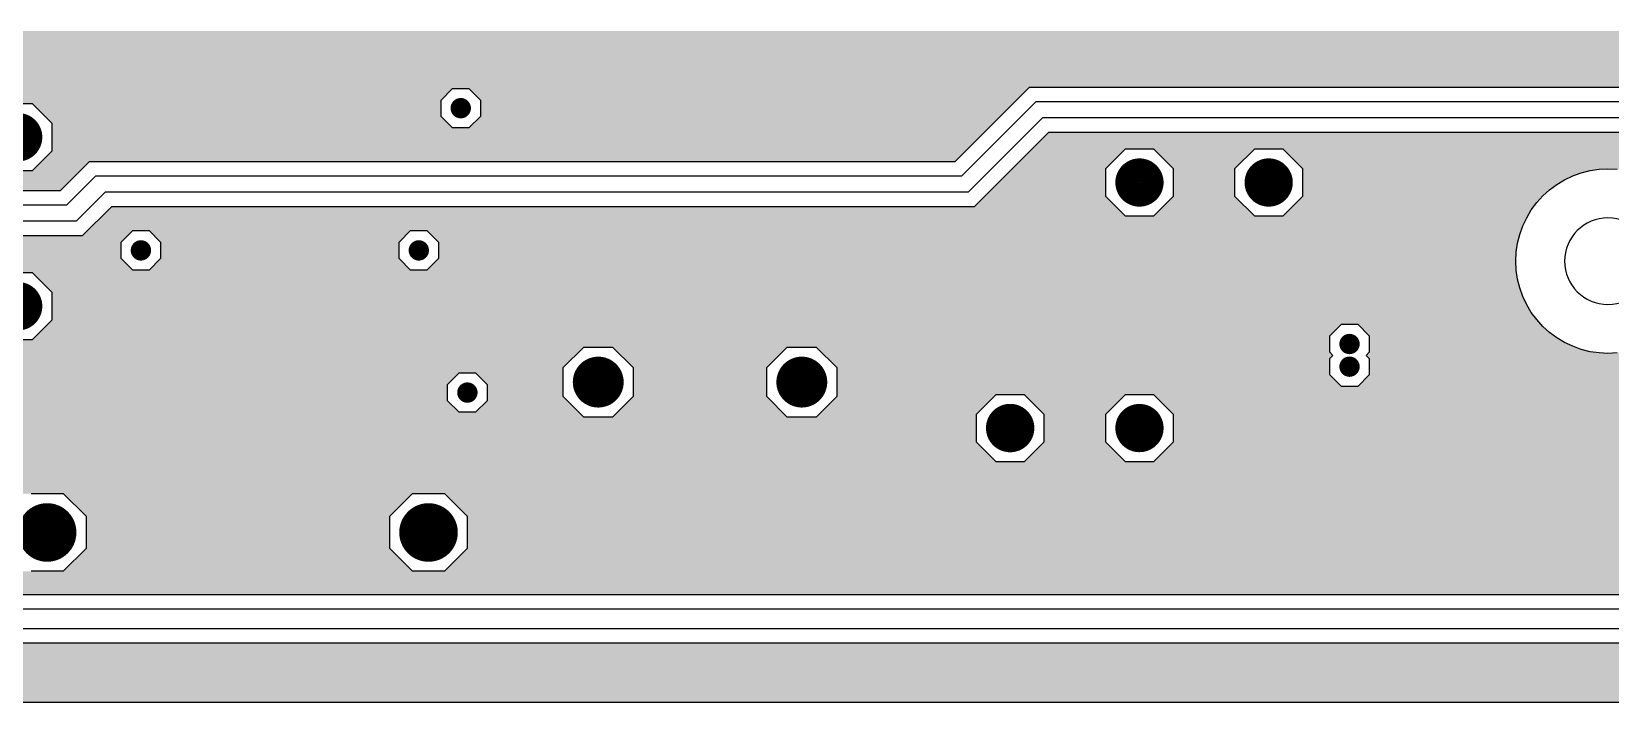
# Model space of a CAD drawing. Extents: x 295 to 953, y 10 to 290.
# Drawn here: x 591.1 to 693.4, y 91.3 to 134.8 of the extents above; entities that cross this region are included whole.
import ezdxf

# ---------------------------------------------------------------- set-up
doc = ezdxf.new("R2010")
doc.units = 0
doc.header["$LTSCALE"] = 5
doc.header["$MEASUREMENT"] = 0
doc.layers.get('0').update_dxf_attribs({"linetype": 'CONTINUOUS', "lineweight": 25})
doc.layers.add('L3-INT2_GBR', color=2, linetype='CONTINUOUS')

msp = doc.modelspace()

# ---------------------------------------------------------------- linework, layer by layer
at = {"color": 7}
for points, const_width in [([(619.23, 129.84, -1), (618.57, 129.84, -1)], 0.66), ([(590.98, 127.96, -1), (589.41, 127.96, -1)], 1.57), ([(663.69, 125.02, -1), (662.13, 125.02, -1)], 1.57), ([(672.07, 125.02, -1), (670.51, 125.02, -1)], 1.57), ([(598.49, 120.62, -1), (597.83, 120.62, -1)], 0.66), ([(616.51, 120.62, -1), (615.85, 120.62, -1)], 0.66), ([(590.98, 117, -1), (589.41, 117, -1)], 1.57), ([(676.86, 114.55, -1), (676.2, 114.55, -1)], 0.66), ([(628.64, 112.08, -1), (626.99, 112.08, -1)], 1.65), ([(641.84, 112.08, -1), (640.19, 112.08, -1)], 1.65), ([(676.86, 113.08, -1), (676.2, 113.08, -1)], 0.66), ([(619.66, 111.4, -1), (619, 111.4, -1)], 0.66), ([(655.31, 109.1, -1), (653.74, 109.1, -1)], 1.57), ([(663.69, 109.1, -1), (662.13, 109.1, -1)], 1.57), ([(593.03, 102.33, -1), (591.13, 102.33, -1)], 1.9), ([(617.76, 102.33, -1), (615.86, 102.33, -1)], 1.9)]:
    msp.add_lwpolyline(points, format="xyb", close=True, dxfattribs=dict(at, const_width=const_width))
at = {"layer": 'L3-INT2_GBR', "color": 7}
for p, q in [((617.62, 130.37), (618.37, 131.12)), ((618.37, 131.12), (619.43, 131.12)), ((619.43, 131.12), (620.18, 130.37)), ((650.97, 126.39), (655.79, 131.21)), ((655.79, 131.21), (720.94, 131.21)), ((589.29, 130.14), (591.1, 130.14)), ((591.1, 130.14), (592.38, 128.86)), ((617.62, 129.31), (617.62, 130.37)), ((620.18, 130.37), (620.18, 129.31)), ((651.37, 125.44), (656.19, 130.26)), ((720.55, 130.26), (656.19, 130.26)), ((618.37, 128.56), (617.62, 129.31)), ((620.18, 129.31), (619.43, 128.56)), ((651.8, 124.4), (656.62, 129.22)), ((720.12, 129.22), (656.62, 129.22)), ((592.38, 128.86), (592.38, 127.05)), ((619.43, 128.56), (618.37, 128.56)), ((657.02, 128.27), (652.2, 123.45)), ((719.72, 128.27), (657.02, 128.27)), ((592.38, 127.05), (591.1, 125.77)), ((660.72, 125.93), (662, 127.21)), ((662, 127.21), (663.81, 127.21)), ((663.81, 127.21), (665.1, 125.93)), ((669.1, 125.93), (670.39, 127.21)), ((670.39, 127.21), (672.2, 127.21)), ((672.2, 127.21), (673.48, 125.93)), ((592.95, 124.51), (594.83, 126.39)), ((594.83, 126.39), (650.97, 126.39)), ((660.72, 124.12), (660.72, 125.93)), ((665.1, 125.93), (665.1, 124.12)), ((669.1, 124.12), (669.1, 125.93)), ((673.48, 125.93), (673.48, 124.12)), ((591.1, 125.77), (589.29, 125.77)), ((593.34, 123.56), (595.22, 125.44)), ((651.37, 125.44), (595.22, 125.44)), ((689.97, 124.9), (690.47, 125.2)), ((690.47, 125.2), (691.01, 125.45)), ((691.01, 125.45), (691.56, 125.65)), ((691.56, 125.65), (692.13, 125.79)), ((692.13, 125.79), (692.71, 125.88)), ((692.71, 125.88), (693.29, 125.91)), ((693.29, 125.91), (693.88, 125.88)), ((563.56, 124.51), (592.95, 124.51)), ((593.97, 122.51), (595.85, 124.4)), ((651.8, 124.4), (595.85, 124.4)), ((662, 122.84), (660.72, 124.12)), ((665.1, 124.12), (663.81, 122.84)), ((670.39, 122.84), (669.1, 124.12)), ((673.48, 124.12), (672.2, 122.84)), ((688.67, 123.72), (689.06, 124.15)), ((689.06, 124.15), (689.5, 124.55)), ((689.5, 124.55), (689.97, 124.9)), ((593.34, 123.56), (563.16, 123.56)), ((596.25, 123.45), (594.36, 121.56)), ((652.2, 123.45), (596.25, 123.45)), ((688.02, 122.74), (688.32, 123.25)), ((688.32, 123.25), (688.67, 123.72)), ((593.97, 122.51), (562.53, 122.51)), ((596.88, 121.15), (597.63, 121.9)), ((597.63, 121.9), (598.69, 121.9)), ((598.69, 121.9), (599.44, 121.15)), ((614.9, 121.15), (615.65, 121.9)), ((615.65, 121.9), (616.71, 121.9)), ((616.71, 121.9), (617.46, 121.15)), ((663.81, 122.84), (662, 122.84)), ((672.2, 122.84), (670.39, 122.84)), ((687.57, 121.66), (687.77, 122.21)), ((687.77, 122.21), (688.02, 122.74)), ((594.36, 121.56), (562.14, 121.56)), ((596.88, 120.09), (596.88, 121.15)), ((599.44, 121.15), (599.44, 120.09)), ((614.9, 120.09), (614.9, 121.15)), ((617.46, 121.15), (617.46, 120.09)), ((687.34, 120.51), (687.43, 121.09)), ((687.43, 121.09), (687.57, 121.66)), ((597.63, 119.34), (596.88, 120.09)), ((599.44, 120.09), (598.69, 119.34)), ((615.65, 119.34), (614.9, 120.09)), ((617.46, 120.09), (616.71, 119.34)), ((687.31, 119.92), (687.34, 120.51)), ((687.34, 119.34), (687.31, 119.92)), ((589.29, 119.19), (591.1, 119.19)), ((591.1, 119.19), (592.38, 117.91)), ((598.69, 119.34), (597.63, 119.34)), ((616.71, 119.34), (615.65, 119.34)), ((687.43, 118.76), (687.34, 119.34)), ((592.38, 117.91), (592.38, 116.1)), ((687.57, 118.19), (687.43, 118.76)), ((687.77, 117.63), (687.57, 118.19)), ((688.02, 117.1), (687.77, 117.63)), ((688.32, 116.6), (688.02, 117.1)), ((592.38, 116.1), (591.1, 114.82)), ((675.25, 115.08), (676, 115.83)), ((676, 115.83), (677.06, 115.83)), ((677.06, 115.83), (677.81, 115.08)), ((688.67, 116.13), (688.32, 116.6)), ((689.06, 115.69), (688.67, 116.13)), ((689.5, 115.3), (689.06, 115.69)), ((591.1, 114.82), (589.29, 114.82)), ((675.25, 114.02), (675.25, 115.08)), ((677.81, 115.08), (677.81, 114.02)), ((689.97, 114.95), (689.5, 115.3)), ((690.47, 114.65), (689.97, 114.95)), ((625.54, 113.02), (626.87, 114.35)), ((626.87, 114.35), (628.75, 114.35)), ((628.75, 114.35), (630.08, 113.02)), ((638.74, 113.02), (640.07, 114.35)), ((640.07, 114.35), (641.95, 114.35)), ((641.95, 114.35), (643.28, 113.02)), ((675.45, 113.81), (675.25, 114.02)), ((675.25, 113.61), (675.45, 113.81)), ((677.81, 114.02), (677.61, 113.81)), ((677.61, 113.81), (677.81, 113.61)), ((691.01, 114.4), (690.47, 114.65)), ((691.56, 114.2), (691.01, 114.4)), ((692.13, 114.05), (691.56, 114.2)), ((692.71, 113.97), (692.13, 114.05)), ((693.29, 113.94), (692.71, 113.97)), ((693.88, 113.97), (693.29, 113.94)), ((618.05, 111.93), (618.8, 112.68)), ((618.8, 112.68), (619.86, 112.68)), ((619.86, 112.68), (620.61, 111.93)), ((625.54, 111.14), (625.54, 113.02)), ((630.08, 113.02), (630.08, 111.14)), ((638.74, 111.14), (638.74, 113.02)), ((643.28, 113.02), (643.28, 111.14)), ((675.25, 112.55), (675.25, 113.61)), ((677.81, 113.61), (677.81, 112.55)), ((618.05, 110.87), (618.05, 111.93)), ((620.61, 111.93), (620.61, 110.87)), ((676, 111.8), (675.25, 112.55)), ((677.06, 111.8), (676, 111.8)), ((677.81, 112.55), (677.06, 111.8)), ((618.8, 110.12), (618.05, 110.87)), ((620.61, 110.87), (619.86, 110.12)), ((626.87, 109.81), (625.54, 111.14)), ((630.08, 111.14), (628.75, 109.81)), ((640.07, 109.81), (638.74, 111.14)), ((643.28, 111.14), (641.95, 109.81)), ((652.34, 110), (653.62, 111.28)), ((653.62, 111.28), (655.43, 111.28)), ((655.43, 111.28), (656.71, 110)), ((660.72, 110), (662, 111.28)), ((662, 111.28), (663.81, 111.28)), ((663.81, 111.28), (665.1, 110)), ((619.86, 110.12), (618.8, 110.12)), ((628.75, 109.81), (626.87, 109.81)), ((641.95, 109.81), (640.07, 109.81)), ((652.34, 108.19), (652.34, 110)), ((656.71, 110), (656.71, 108.19)), ((660.72, 108.19), (660.72, 110)), ((665.1, 110), (665.1, 108.19)), ((653.62, 106.91), (652.34, 108.19)), ((656.71, 108.19), (655.43, 106.91)), ((662, 106.91), (660.72, 108.19)), ((665.1, 108.19), (663.81, 106.91)), ((655.43, 106.91), (653.62, 106.91)), ((663.81, 106.91), (662, 106.91)), ((591.04, 104.85), (593.12, 104.85)), ((593.12, 104.85), (594.6, 103.38)), ((614.29, 103.38), (615.77, 104.85)), ((615.77, 104.85), (617.85, 104.85)), ((617.85, 104.85), (619.32, 103.38)), ((594.6, 103.38), (594.6, 101.29)), ((614.29, 101.29), (614.29, 103.38)), ((619.32, 103.38), (619.32, 101.29)), ((594.6, 101.29), (593.12, 99.82)), ((615.77, 99.82), (614.29, 101.29)), ((619.32, 101.29), (617.85, 99.82)), ((593.12, 99.82), (591.04, 99.82)), ((617.85, 99.82), (615.77, 99.82)), ((564.03, 98.31), (723.44, 98.31)), ((723.05, 97.36), (563.64, 97.36)), ((562.82, 96.11), (722.63, 96.11)), ((722.24, 95.16), (562.42, 95.16)), ((718.28, 91.31), (521.62, 91.31))]:
    msp.add_line(p, q, dxfattribs=at)
for start, end in [(0, 180), (180, 0)]:
    msp.add_arc((693.29, 119.92), 2.81, start, end, dxfattribs=at)
for points in [[(752.44, 133.8), (752.88, 134.24), (558.87, 133.8), (559.31, 134.24)], [(752.88, 134.24), (752.57, 134.55), (559.31, 134.24), (559.62, 134.55)], [(752.37, 134.76), (752.37, 134.85), (559.62, 134.76), (559.62, 134.85)], [(752.57, 134.55), (752.37, 134.76), (559.62, 134.55), (559.62, 134.76)], [(752.37, 133.73), (752.44, 133.8), (538.83, 133.73), (538.75, 133.8)], [(752.37, 133.22), (752.37, 133.73), (539.34, 133.22), (538.83, 133.73)], [(734.97, 132.47), (735.72, 133.22), (540.09, 132.47), (539.34, 133.22)], [(752.44, 133.8), (752.44, 133.8), (557.81, 133.8), (558.87, 133.8)], [(734.97, 131.41), (734.97, 132.47), (541.15, 131.41), (540.09, 132.47)], [(735.17, 131.21), (734.97, 131.41), (541.34, 131.21), (541.15, 131.41)], [(655.71, 131.12), (655.79, 131.21), (541.43, 131.12), (541.34, 131.21)], [(618.02, 130.77), (618.37, 131.12), (541.78, 130.77), (541.43, 131.12)], [(655.71, 131.12), (655.71, 131.12), (619.43, 131.12), (618.37, 131.12)], [(654.96, 130.37), (655.71, 131.12), (620.18, 130.37), (619.43, 131.12)], [(735.17, 131.21), (735.17, 131.21), (720.94, 131.21), (655.79, 131.21)], [(618.02, 130.77), (618.02, 130.77), (573.08, 130.77), (571.27, 130.77)], [(617.62, 130.37), (618.02, 130.77), (573.48, 130.37), (573.08, 130.77)], [(617.62, 130.14), (617.62, 130.37), (573.71, 130.14), (573.48, 130.37)], [(617.62, 130.14), (617.62, 130.14), (591.1, 130.14), (589.29, 130.14)], [(617.62, 129.31), (617.62, 130.14), (591.93, 129.31), (591.1, 130.14)], [(653.9, 129.31), (654.96, 130.37), (620.18, 129.31), (620.18, 130.37)], [(618.08, 128.86), (617.62, 129.31), (592.38, 128.86), (591.93, 129.31)], [(653.15, 128.56), (653.9, 129.31), (619.43, 128.56), (620.18, 129.31)], [(618.37, 128.56), (618.08, 128.86), (592.38, 128.56), (592.38, 128.86)], [(651.63, 127.05), (653.15, 128.56), (592.38, 127.05), (592.38, 128.56)], [(720.78, 127.21), (719.72, 128.27), (655.96, 127.21), (657.02, 128.27)], [(650.97, 126.39), (651.63, 127.05), (591.72, 126.39), (592.38, 127.05)], [(660.72, 125.93), (662, 127.21), (654.68, 125.93), (655.96, 127.21)], [(670.39, 127.21), (670.39, 127.21), (663.81, 127.21), (662, 127.21)], [(669.1, 125.93), (670.39, 127.21), (665.1, 125.93), (663.81, 127.21)], [(720.78, 127.21), (720.78, 127.21), (672.2, 127.21), (670.39, 127.21)], [(722.06, 125.93), (720.78, 127.21), (673.48, 125.93), (672.2, 127.21)], [(594.21, 125.77), (594.83, 126.39), (591.1, 125.77), (591.72, 126.39)], [(660.72, 124.87), (660.72, 125.93), (653.62, 124.87), (654.68, 125.93)], [(669.1, 124.12), (669.1, 125.93), (665.1, 124.12), (665.1, 125.93)], [(722.08, 125.91), (722.06, 125.93), (673.48, 125.91), (673.48, 125.93)], [(592.95, 124.51), (594.21, 125.77), (563.56, 124.51), (562.29, 125.77)], [(692.71, 125.88), (693.29, 125.91), (673.48, 125.88), (673.48, 125.91)], [(692.13, 125.79), (692.71, 125.88), (673.48, 125.79), (673.48, 125.88)], [(691.56, 125.65), (692.13, 125.79), (673.48, 125.65), (673.48, 125.79)], [(691.01, 125.45), (691.56, 125.65), (673.48, 125.45), (673.48, 125.65)], [(690.47, 125.2), (691.01, 125.45), (673.48, 125.2), (673.48, 125.45)], [(689.97, 124.9), (690.47, 125.2), (673.48, 124.9), (673.48, 125.2)], [(722.11, 125.88), (722.08, 125.91), (693.88, 125.88), (693.29, 125.91)], [(661.39, 123.45), (660.72, 124.12), (652.2, 123.45), (652.87, 124.12)], [(660.72, 124.12), (660.72, 124.87), (652.87, 124.12), (653.62, 124.87)], [(670.39, 122.84), (669.1, 124.12), (663.81, 122.84), (665.1, 124.12)], [(688.67, 123.72), (689.03, 124.12), (673.08, 123.72), (673.48, 124.12)], [(689.5, 124.55), (689.97, 124.9), (673.48, 124.55), (673.48, 124.9)], [(689.06, 124.15), (689.5, 124.55), (673.48, 124.15), (673.48, 124.55)], [(689.03, 124.12), (689.06, 124.15), (673.48, 124.12), (673.48, 124.15)], [(662, 122.84), (661.39, 123.45), (595.64, 122.84), (596.25, 123.45)], [(661.39, 123.45), (661.39, 123.45), (640.07, 123.45), (652.2, 123.45)], [(688.08, 122.84), (688.32, 123.25), (672.2, 122.84), (672.6, 123.25)], [(688.32, 123.25), (688.67, 123.72), (672.6, 123.25), (673.08, 123.72)], [(597.29, 121.56), (597.63, 121.9), (594.36, 121.56), (594.7, 121.9)], [(687.66, 121.9), (687.77, 122.21), (594.7, 121.9), (595.01, 122.21)], [(687.77, 122.21), (688.02, 122.74), (595.01, 122.21), (595.54, 122.74)], [(688.02, 122.74), (688.08, 122.84), (595.54, 122.74), (595.64, 122.84)], [(615.65, 121.9), (615.65, 121.9), (598.69, 121.9), (597.63, 121.9)], [(614.9, 121.15), (615.65, 121.9), (599.44, 121.15), (598.69, 121.9)], [(687.66, 121.9), (687.66, 121.9), (616.71, 121.9), (615.65, 121.9)], [(687.57, 121.66), (687.66, 121.9), (616.95, 121.66), (616.71, 121.9)], [(688.08, 122.84), (688.08, 122.84), (662, 122.84), (663.81, 122.84)], [(596.88, 120.44), (596.88, 120.81), (529.33, 120.44), (529.33, 120.81)], [(596.88, 120.81), (596.88, 120.81), (557.81, 120.81), (558.87, 120.81)], [(596.88, 120.81), (596.88, 121.15), (558.87, 120.81), (559.21, 121.15)], [(596.88, 121.15), (597.29, 121.56), (559.21, 121.15), (559.62, 121.56)], [(597.29, 121.56), (597.29, 121.56), (589.29, 121.56), (594.36, 121.56)], [(614.9, 120.09), (614.9, 121.15), (599.44, 120.09), (599.44, 121.15)], [(687.44, 121.15), (687.57, 121.66), (617.46, 121.15), (616.95, 121.66)], [(687.43, 121.09), (687.44, 121.15), (617.46, 121.09), (617.46, 121.15)], [(687.34, 120.51), (687.43, 121.09), (617.46, 120.51), (617.46, 121.09)], [(596.88, 120.44), (596.88, 120.44), (558.87, 120.44), (557.81, 120.44)], [(596.88, 120.09), (596.88, 120.44), (559.21, 120.09), (558.87, 120.44)], [(597.29, 119.69), (596.88, 120.09), (559.62, 119.69), (559.21, 120.09)], [(615.65, 119.34), (614.9, 120.09), (598.69, 119.34), (599.44, 120.09)], [(687.34, 119.34), (687.31, 119.92), (616.71, 119.34), (617.29, 119.92)], [(687.31, 119.92), (687.32, 120.09), (617.29, 119.92), (617.46, 120.09)], [(687.32, 120.09), (687.34, 120.51), (617.46, 120.09), (617.46, 120.51)], [(597.63, 119.34), (597.29, 119.69), (559.62, 119.34), (559.62, 119.69)], [(687.36, 119.19), (687.34, 119.34), (559.62, 119.19), (559.62, 119.34)], [(687.36, 119.19), (687.36, 119.19), (591.1, 119.19), (589.29, 119.19)], [(687.43, 118.76), (687.36, 119.19), (591.53, 118.76), (591.1, 119.19)], [(687.34, 119.34), (687.34, 119.34), (615.77, 119.34), (616.71, 119.34)], [(687.57, 118.19), (687.43, 118.76), (592.1, 118.19), (591.53, 118.76)], [(687.67, 117.91), (687.57, 118.19), (592.38, 117.91), (592.1, 118.19)], [(687.77, 117.63), (687.67, 117.91), (592.38, 117.63), (592.38, 117.91)], [(688.02, 117.1), (687.77, 117.63), (592.38, 117.1), (592.38, 117.63)], [(688.32, 116.6), (688.02, 117.1), (592.38, 116.6), (592.38, 117.1)], [(675.25, 115.08), (676, 115.83), (591.36, 115.08), (592.11, 115.83)], [(688.94, 115.83), (688.7, 116.1), (592.11, 115.83), (592.38, 116.1)], [(688.67, 116.13), (688.32, 116.6), (592.38, 116.13), (592.38, 116.6)], [(688.7, 116.1), (688.67, 116.13), (592.38, 116.1), (592.38, 116.13)], [(688.94, 115.83), (688.94, 115.83), (677.06, 115.83), (676, 115.83)], [(689.06, 115.69), (688.94, 115.83), (677.19, 115.69), (677.06, 115.83)], [(689.5, 115.3), (689.06, 115.69), (677.59, 115.3), (677.19, 115.69)], [(675.25, 114.35), (675.25, 114.82), (573.58, 114.35), (573.11, 114.82)], [(675.25, 114.82), (675.25, 114.82), (591.04, 114.82), (591.1, 114.82)], [(675.25, 114.82), (675.25, 115.08), (591.1, 114.82), (591.36, 115.08)], [(689.8, 115.08), (689.5, 115.3), (677.81, 115.08), (677.59, 115.3)], [(689.97, 114.95), (689.8, 115.08), (677.81, 114.95), (677.81, 115.08)], [(690.47, 114.65), (689.97, 114.95), (677.81, 114.65), (677.81, 114.95)], [(626.09, 113.57), (626.87, 114.35), (574.36, 113.57), (573.58, 114.35)], [(640.07, 114.35), (640.07, 114.35), (628.75, 114.35), (626.87, 114.35)], [(638.74, 113.02), (640.07, 114.35), (630.08, 113.02), (628.75, 114.35)], [(675.25, 114.35), (675.25, 114.35), (641.95, 114.35), (640.07, 114.35)], [(675.25, 114.02), (675.25, 114.35), (642.28, 114.02), (641.95, 114.35)], [(675.45, 113.81), (675.25, 114.02), (642.48, 113.81), (642.28, 114.02)], [(675.25, 113.61), (675.45, 113.81), (642.69, 113.61), (642.48, 113.81)], [(708.99, 113.81), (708.99, 113.94), (677.61, 113.81), (677.73, 113.94)], [(708.99, 113.61), (708.99, 113.81), (677.81, 113.61), (677.61, 113.81)], [(693.29, 113.94), (692.71, 113.97), (677.73, 113.94), (677.76, 113.97)], [(692.71, 113.97), (692.38, 114.02), (677.76, 113.97), (677.81, 114.02)], [(691.01, 114.4), (690.47, 114.65), (677.81, 114.4), (677.81, 114.65)], [(691.56, 114.2), (691.01, 114.4), (677.81, 114.2), (677.81, 114.4)], [(692.13, 114.05), (691.56, 114.2), (677.81, 114.05), (677.81, 114.2)], [(692.38, 114.02), (692.13, 114.05), (677.81, 114.02), (677.81, 114.05)], [(708.99, 113.94), (708.99, 113.97), (693.29, 113.94), (693.88, 113.97)], [(625.54, 113.02), (626.09, 113.57), (574.36, 113.02), (574.36, 113.57)], [(625.54, 112.68), (625.54, 113.02), (574.36, 112.68), (574.36, 113.02)], [(618.05, 111.93), (618.8, 112.68), (574.36, 111.93), (574.36, 112.68)], [(625.54, 112.68), (625.54, 112.68), (619.86, 112.68), (618.8, 112.68)], [(625.54, 111.93), (625.54, 112.68), (620.61, 111.93), (619.86, 112.68)], [(638.74, 111.14), (638.74, 113.02), (630.08, 111.14), (630.08, 113.02)], [(675.25, 113.02), (675.25, 113.61), (643.28, 113.02), (642.69, 113.61)], [(675.25, 112.55), (675.25, 113.02), (643.28, 112.55), (643.28, 113.02)], [(708.99, 113.18), (708.99, 113.61), (677.81, 113.18), (677.81, 113.61)], [(709.62, 112.55), (708.99, 113.18), (677.81, 112.55), (677.81, 113.18)], [(618.05, 110.87), (618.05, 111.75), (573.48, 110.87), (574.36, 111.75)], [(618.05, 111.75), (618.05, 111.93), (574.36, 111.75), (574.36, 111.93)], [(625.54, 111.14), (625.54, 111.93), (620.61, 111.14), (620.61, 111.93)], [(676, 111.8), (675.25, 112.55), (643.28, 111.8), (643.28, 112.55)], [(741.49, 111.66), (741.07, 111.8), (643.28, 111.66), (643.28, 111.8)], [(744.82, 111.3), (745.18, 111.66), (643.28, 111.3), (643.28, 111.66)], [(741.07, 111.8), (740.9, 111.85), (677.06, 111.8), (677.11, 111.85)], [(740.9, 111.85), (740.77, 112.04), (677.11, 111.85), (677.3, 112.04)], [(740.77, 112.04), (740.56, 112.25), (677.3, 112.04), (677.51, 112.25)], [(740.56, 112.25), (740.49, 112.27), (677.51, 112.25), (677.53, 112.27)], [(740.49, 112.27), (740.37, 112.43), (677.53, 112.27), (677.69, 112.43)], [(709.74, 112.43), (709.62, 112.55), (677.69, 112.43), (677.81, 112.55)], [(618.44, 110.47), (618.05, 110.87), (573.08, 110.47), (573.48, 110.87)], [(626.56, 110.12), (625.81, 110.87), (619.86, 110.12), (620.61, 110.87)], [(625.81, 110.87), (625.54, 111.14), (620.61, 110.87), (620.61, 111.14)], [(640.07, 109.81), (638.74, 111.14), (628.75, 109.81), (630.08, 111.14)], [(652.34, 110), (653.48, 111.14), (642.14, 110), (643.28, 111.14)], [(744.82, 111.28), (744.82, 111.3), (643.28, 111.28), (643.28, 111.3)], [(653.48, 111.14), (653.62, 111.28), (643.28, 111.14), (643.28, 111.28)], [(662, 111.28), (662, 111.28), (655.43, 111.28), (653.62, 111.28)], [(660.72, 110), (662, 111.28), (656.71, 110), (655.43, 111.28)], [(744.82, 111.28), (744.82, 111.28), (663.81, 111.28), (662, 111.28)], [(744.82, 110.24), (744.82, 111.28), (664.85, 110.24), (663.81, 111.28)], [(618.8, 110.12), (618.44, 110.47), (529.33, 110.12), (529.33, 110.47)], [(626.87, 109.81), (626.56, 110.12), (529.33, 109.81), (529.33, 110.12)], [(652.34, 108.19), (652.34, 109.81), (529.33, 108.19), (529.33, 109.81)], [(652.34, 109.81), (652.34, 110), (641.95, 109.81), (642.14, 110)], [(660.72, 108.19), (660.72, 110), (656.71, 108.19), (656.71, 110)], [(745.06, 110), (744.82, 110.24), (665.1, 110), (664.85, 110.24)], [(745.57, 109.5), (745.06, 110), (665.1, 109.5), (665.1, 110)], [(788.46, 109.33), (788.46, 109.5), (665.1, 109.33), (665.1, 109.5)], [(757.39, 108.58), (758.14, 109.33), (665.1, 108.58), (665.1, 109.33)], [(757.39, 108.19), (757.39, 108.58), (665.1, 108.19), (665.1, 108.58)], [(653.09, 107.44), (652.34, 108.19), (529.33, 107.44), (529.33, 108.19)], [(662, 106.91), (660.72, 108.19), (655.43, 106.91), (656.71, 108.19)], [(728.48, 107.32), (729.23, 108.07), (664.23, 107.32), (664.97, 108.07)], [(757.39, 108.07), (757.39, 108.19), (664.97, 108.07), (665.1, 108.19)], [(653.09, 107.44), (653.09, 107.44), (558.87, 107.44), (557.81, 107.44)], [(653.62, 106.91), (653.09, 107.44), (559.4, 106.91), (558.87, 107.44)], [(728.48, 106.69), (728.48, 106.91), (559.62, 106.69), (559.4, 106.91)], [(728.48, 106.26), (728.48, 106.69), (559.62, 106.26), (559.62, 106.69)], [(728.48, 106.91), (728.48, 107.32), (663.81, 106.91), (664.23, 107.32)], [(744.82, 104.89), (744.82, 105.51), (558.87, 104.89), (559.5, 105.51)], [(729.23, 105.51), (729.11, 105.63), (559.5, 105.51), (559.62, 105.63)], [(729.11, 105.63), (728.48, 106.26), (559.62, 105.63), (559.62, 106.26)], [(744.82, 104.85), (744.82, 104.89), (530.62, 104.85), (530.58, 104.89)], [(615.77, 104.85), (615.77, 104.85), (593.12, 104.85), (591.04, 104.85)], [(614.29, 103.38), (615.77, 104.85), (594.6, 103.38), (593.12, 104.85)], [(744.82, 104.85), (744.82, 104.85), (617.85, 104.85), (615.77, 104.85)], [(744.82, 104.8), (744.82, 104.85), (617.9, 104.8), (617.85, 104.85)], [(745.57, 104.05), (744.82, 104.8), (618.65, 104.05), (617.9, 104.8)], [(753.11, 103.41), (752.47, 104.05), (619.29, 103.41), (618.65, 104.05)], [(761.17, 103.38), (761.17, 103.41), (619.32, 103.38), (619.29, 103.41)], [(614.29, 101.29), (614.29, 103.38), (594.6, 101.29), (594.6, 103.38)], [(761.17, 103.33), (761.17, 103.38), (619.32, 103.33), (619.32, 103.38)], [(761.36, 103.13), (761.17, 103.33), (619.32, 103.13), (619.32, 103.33)], [(726.26, 101.29), (728.11, 103.13), (619.32, 101.29), (619.32, 103.13)], [(615.77, 99.82), (614.29, 101.29), (593.12, 99.82), (594.6, 101.29)], [(725.24, 100.27), (726.26, 101.29), (618.3, 100.27), (619.32, 101.29)], [(725.24, 99.27), (725.24, 99.82), (563.07, 99.27), (562.53, 99.82)], [(725.24, 99.82), (725.24, 100.27), (617.85, 99.82), (618.3, 100.27)], [(724.91, 98.94), (725.24, 99.27), (563.4, 98.94), (563.07, 99.27)], [(724.91, 98.31), (724.91, 98.94), (564.03, 98.31), (563.4, 98.94)], [(724.91, 98.31), (724.91, 98.31), (723.44, 98.31), (564.03, 98.31)], [(722.73, 94.66), (722.24, 95.16), (518.27, 94.66), (517.77, 95.16)], [(718.21, 93.91), (718.96, 94.66), (519.02, 93.91), (518.27, 94.66)], [(718.21, 92.85), (718.21, 93.91), (520.08, 92.85), (519.02, 93.91)], [(718.41, 92.65), (718.21, 92.85), (520.28, 92.65), (520.08, 92.85)], [(718.21, 92.44), (718.41, 92.65), (520.48, 92.44), (520.28, 92.65)], [(718.21, 91.39), (718.21, 92.44), (521.54, 91.39), (520.48, 92.44)], [(718.28, 91.31), (718.21, 91.39), (521.62, 91.31), (521.54, 91.39)]]:
    msp.add_solid(points, dxfattribs=at)

doc.saveas('drawing.dxf')
